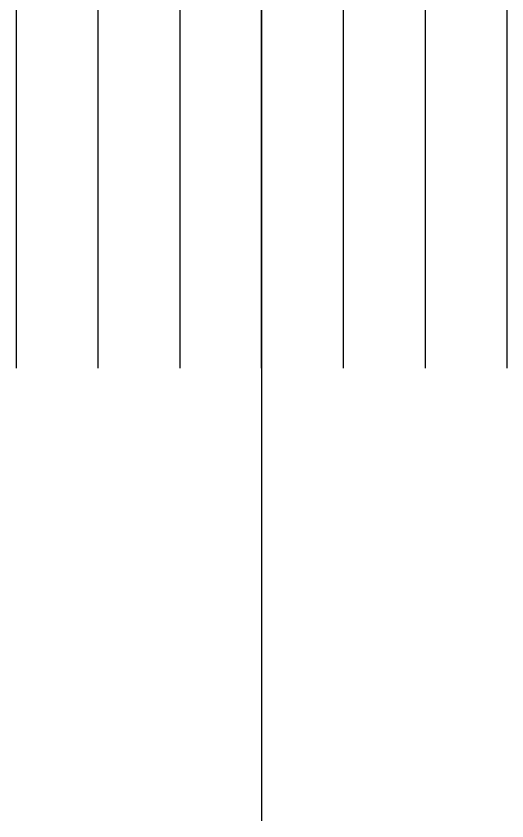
# Model space of a CAD drawing. Extents: x -990 to 1410, y -990 to 1287.
# Drawn here: x 60 to 360, y -990 to -497.7 of the extents above; entities that cross this region are included whole.
import ezdxf

# ---------------------------------------------------------------- set-up
doc = ezdxf.new("R2010")
doc.units = 0
doc.linetypes.add('SLD-SOLID', pattern=[0])
doc.layers.get('0').update_dxf_attribs({"linetype": 'CONTINUOUS'})

msp = doc.modelspace()

# ---------------------------------------------------------------- linework, layer by layer
at = {"color": 7, "linetype": 'SLD-SOLID'}
for p, q in [((210, -712.999), (210, 1286.999)), ((210, 1009.999), (210, -989.999)), ((60, 287), (60, -713)), ((110, 287), (110, -713)), ((160, 287), (160, -713)), ((260, 287), (260, -713)), ((310, 287), (310, -713)), ((360, 287), (360, -713))]:
    msp.add_line(p, q, dxfattribs=at)

doc.saveas('drawing.dxf')
